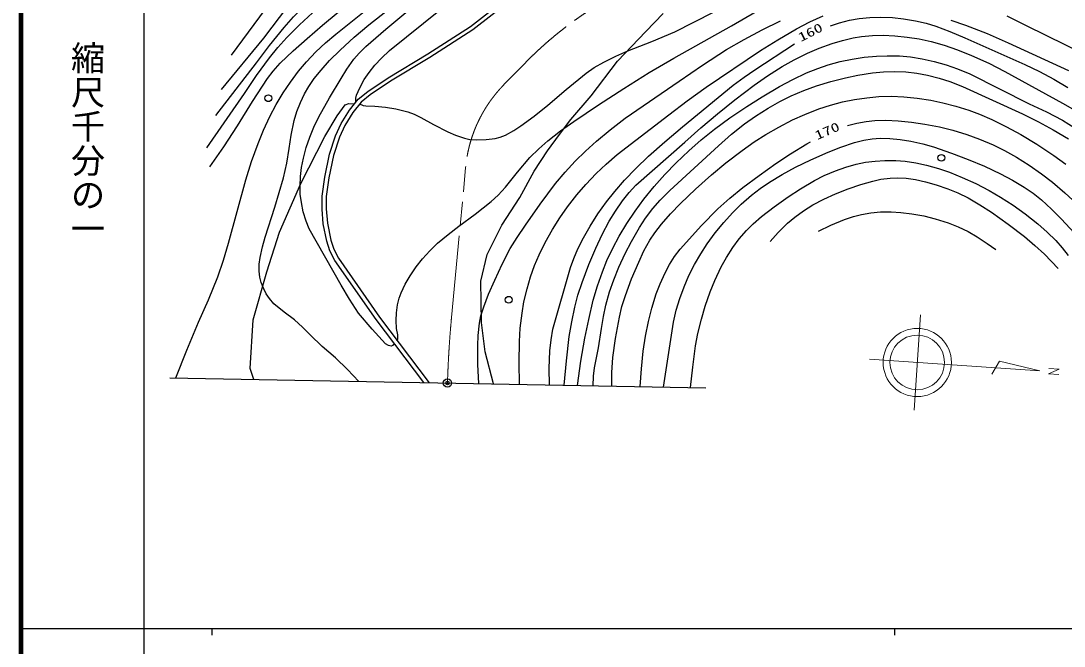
# Model space of a CAD drawing. Units: millimetres, scale not verified. Extents: x 40000 to 680000, y 20000 to 380000.
# Drawn here: x 40000 to 192841, y 202409 to 293929 of the extents above; entities that cross this region are included whole.
import ezdxf
from ezdxf.enums import TextEntityAlignment as Align

# ---------------------------------------------------------------- set-up
doc = ezdxf.new("R2010")
doc.units = ezdxf.units.MM
doc.header["$LTSCALE"] = 1000
doc.header["$PDMODE"] = 32
doc.header["$PDSIZE"] = 500
doc.linetypes.add('CHAIN', pattern=[18.5, 12, -1.5, 3.5, -1.5])
for name, color, linetype, lineweight in [('M-BGD', 7, 'Continuous', 25), ('M-BGD-HTXT', 7, 'Continuous', 13), ('M-BMK', 2, 'CHAIN', 13), ('M-BMK-SRVR', 3, 'Continuous', 25), ('M-TTL', 2, 'Continuous', 140), ('M-TTL-BAND', 7, 'Continuous', 25)]:
    doc.layers.add(name, color=color, linetype=linetype, lineweight=lineweight)
doc.layers.add('M-OTRS', color=6, linetype='Continuous')
doc.styles.add('@ＭＳ ゴシック', font='')
doc.styles.add('ＭＳ ゴシック', font='')
doc.styles.get('@ＭＳ ゴシック').set_extended_font_data('@MS Gothic')
doc.styles.get('ＭＳ ゴシック').set_extended_font_data('MS Gothic')

msp = doc.modelspace()

# ---------------------------------------------------------------- linework, layer by layer
at = {"layer": 'M-BGD'}
for p, q in [((105849, 293086), (114644, 299969)), ((115031, 299511), (106196, 292596)), ((131555, 292393), (134119, 295011)), ((99611, 289102), (105849, 293086)), ((106196, 292596), (99928, 288593)), ((127394, 288010), (131555, 292393)), ((93826, 285597), (99611, 289102)), ((99928, 288593), (94147, 285091)), ((123572, 282946), (127394, 288010)), ((90835, 283608), (93826, 285597)), ((94147, 285091), (91189, 283123)), ((89407, 282472), (90835, 283608)), ((91189, 283123), (89833, 282044)), ((120593, 279503), (123572, 282946)), ((86362, 280034), (87513, 281636)), ((87513, 281636), (88057, 281848)), ((88057, 281848), (88813, 281787)), ((88124, 280875), (89407, 282472)), ((89833, 282044), (88614, 280529)), ((84524, 276983), (86362, 280034)), ((86913, 278916), (88124, 280875)), ((88614, 280529), (87444, 278635)), ((86113, 277126), (86913, 278916)), ((87444, 278635), (86674, 276911)), ((118929, 277274), (120593, 279503)), ((81035, 270113), (84524, 276983)), ((85236, 274401), (86113, 277126)), ((86674, 276911), (85816, 274245)), ((117150, 274893), (118929, 277274)), ((84508, 271062), (85236, 274401)), ((85816, 274245), (85100, 270960)), ((115220, 271945), (117150, 274893)), ((84144, 268256), (84508, 271062)), ((85100, 270960), (84743, 268214)), ((113101, 268090), (115220, 271945)), ((77886, 263025), (81035, 270113)), ((84124, 266386), (84144, 268256)), ((84743, 268214), (84724, 266409)), ((110470, 264021), (113101, 268090)), ((84308, 264234), (84124, 266386)), ((84724, 266409), (84903, 264318)), ((76047, 257172), (77886, 263025)), ((84818, 261663), (84308, 264234)), ((84903, 264318), (85399, 261815)), ((108326, 259739), (110470, 264021)), ((85282, 260253), (84818, 261663)), ((85399, 261815), (85835, 260490)), ((86021, 258875), (85282, 260253)), ((85835, 260490), (86533, 259188)), ((92039, 250197), (86021, 258875)), ((86533, 259188), (92524, 250550)), ((107363, 255826), (108326, 259739)), ((74050, 250158), (76047, 257172)), ((107507, 249771), (107363, 255826)), ((73602, 243070), (74050, 250158)), ((99055, 240986), (92039, 250197)), ((92524, 250550), (99820, 240972)), ((108022, 245488), (107507, 249771)), ((109228, 240795), (108022, 245488)), ((74118, 241454), (73602, 243070)), ((61832, 241684), (140353, 240211))]:
    msp.add_line(p, q, dxfattribs=at)
for points in [[(68587, 280067), (74498, 287805), (76438, 290337), (78578, 292957), (79965, 294507), (81637, 296209), (83970, 298379), (86373, 300477), (93728, 306637), (101186, 312748), (108718, 318843), (112269, 321733), (115682, 324644), (117281, 326144), (118699, 327609), (119748, 328825), (120714, 330101), (121470, 331271), (122069, 332374), (122706, 333829), (123324, 335515), (123432, 335822)], [(69406, 283888), (75601, 291418), (81408, 299122), (82600, 300550), (84083, 302154), (85791, 303823), (87719, 305556), (95155, 311697), (102758, 317550), (105101, 319402), (107528, 321462), (109200, 323012), (110876, 324717), (112341, 326351), (113853, 328206), (115156, 329970), (116401, 331827), (118645, 335506)], [(70870, 288928), (76665, 296763), (79371, 300360), (82338, 304124), (83891, 305941), (85649, 307834), (87159, 309310), (88795, 310759), (90966, 312508), (93190, 314166), (101040, 319952), (102778, 321385), (104704, 323121), (106120, 324526), (107597, 326144), (108783, 327588), (110083, 329346), (113001, 333781)], [(67696, 272554), (69736, 275499), (71729, 278561), (73920, 282121), (76113, 285477), (76965, 286576), (78011, 287739), (79888, 289522), (81942, 291332), (84192, 293302), (86498, 295190), (89395, 297254), (92323, 299466), (94706, 301454), (97162, 303356), (99110, 304740), (100958, 306186), (108162, 312469)], [(62727, 241667), (64317, 245746), (66018, 249820), (67465, 253100), (68839, 256466), (69679, 258907), (70421, 261384), (72966, 270684), (73805, 273340), (74745, 275966), (75556, 277938), (76488, 279923), (77424, 281684), (78448, 283395), (79497, 284961), (80695, 286559), (81849, 287935), (83213, 289388), (84622, 290717), (86140, 292004), (93700, 298075)], [(89520, 241165), (87875, 242900), (86116, 244595), (84160, 246289), (82393, 247968), (81272, 249101), (80084, 250159), (78550, 251276), (77066, 252514), (76426, 253278), (75961, 253979), (75583, 254690), (75218, 255624), (75025, 256396), (74920, 257307), (74931, 258299), (75048, 259293), (75390, 260876), (75797, 262290), (77205, 266640), (78496, 270977), (78956, 273118), (79307, 275235), (79612, 277203), (80053, 279347), (80452, 280685), (80956, 281989), (81562, 283248), (82188, 284324), (82976, 285473), (83971, 286723), (85230, 288116), (86788, 289666), (88846, 291542), (90988, 293354), (98643, 299396)], [(89588, 281781), (90140, 281551), (90537, 281482), (91856, 281458), (93439, 281305), (94953, 281047), (96704, 280629), (97637, 280285), (98597, 279804), (100429, 278764), (102558, 277685), (103668, 277201), (104991, 276749), (105776, 276579), (106763, 276500), (108164, 276558), (109473, 276723), (110241, 276911), (110991, 277209), (112211, 277892), (113252, 278590), (115195, 279991), (117223, 281586), (119869, 283881), (122797, 286270), (124006, 287085), (125382, 287884), (127170, 288770), (128919, 289525), (132444, 290904), (135786, 292320), (144334, 296670)], [(67221, 275351), (72749, 283279), (74534, 285925), (76403, 288501), (77652, 290041), (78983, 291515), (80813, 293345), (82717, 295106)], [(94806, 246651), (94493, 246394), (94233, 246330), (93835, 246425), (93413, 246673), (91454, 248813), (89463, 251169), (88162, 253172), (86929, 255268), (82225, 263505), (81786, 264619), (81378, 265957), (81090, 267327), (80942, 268547), (80896, 269743), (80955, 271138), (81121, 272478), (81393, 273849), (81810, 275391), (82328, 276903), (82932, 278382), (83650, 279871), (85207, 282645), (86922, 285489), (87763, 286850), (88790, 288312), (89562, 289200), (90557, 290175), (93458, 292709), (96671, 295378)], [(89083, 282023), (89067, 282621), (89153, 283053), (89636, 284131), (90310, 285348), (91010, 286378), (91881, 287467), (92833, 288489), (93998, 289574), (101477, 295611)], [(95133, 247093), (95226, 247387), (95212, 247978), (95055, 248900), (94981, 250089), (95011, 251193), (95159, 252382), (95402, 253350), (95692, 254129), (96313, 255379), (97052, 256624), (97936, 257951), (98831, 259113), (99907, 260289), (101060, 261391), (102586, 262675), (104159, 263867), (106563, 265634), (108899, 267478), (109929, 268420), (111021, 269576), (112751, 271804), (114573, 273946), (115860, 275196), (117217, 276371), (119069, 277828), (120987, 279209), (124619, 281653), (128342, 284037), (132060, 286350), (135666, 288471), (144113, 293228), (147735, 295319)], [(107089, 240835), (106962, 243618), (106936, 246405), (106995, 247876), (107188, 249660), (107409, 250755), (107802, 252087), (108523, 253947), (109417, 255955), (110517, 258305), (111707, 260596), (112689, 262221), (113913, 264036), (116081, 267094), (118349, 270118), (119734, 271783), (121213, 273398), (122702, 274873), (124330, 276337), (126331, 277981), (128554, 279667), (136430, 285096), (139884, 287452), (143391, 289720), (145974, 291214), (148609, 292620), (151284, 293953)], [(113027, 240724), (112982, 243908), (113039, 246974), (113169, 248962), (113423, 251138), (113708, 252789), (114158, 254731), (114666, 256452), (115271, 258142), (115931, 259690), (116816, 261473), (117895, 263381), (118969, 265079), (120105, 266715), (121438, 268451), (122776, 270003), (124289, 271589), (125731, 272960), (127349, 274352), (134946, 280188), (137634, 282240), (140391, 284217), (148382, 289580), (150911, 291169), (153624, 292753), (155564, 293766), (157556, 294682)], [(158607, 293219), (159936, 293653), (161420, 294025), (162794, 294262), (164383, 294421), (165981, 294470), (167698, 294407), (169289, 294248), (171060, 293955), (172609, 293592), (174026, 293160), (176078, 292396), (178277, 291460), (187079, 287555), (189237, 286532), (191335, 285416), (193381, 284184)], [(176263, 294057), (178399, 293320), (181546, 292074), (184653, 290738), (193464, 286680)], [(184434, 294681), (187294, 293277), (195906, 289003)], [(117433, 240641), (117415, 243054), (117508, 245648), (117671, 247226), (117945, 248783), (120532, 257834), (120988, 259146), (121592, 260564), (122404, 262162), (123404, 263889), (124545, 265670), (125811, 267457), (126995, 268959), (128436, 270609), (130087, 272337), (131951, 274137), (134319, 276247), (136912, 278418), (144345, 284521), (145943, 285702), (147520, 286743), (153318, 290549)], [(119615, 240600), (119927, 244175), (120345, 247733), (120696, 249893), (121149, 252040), (121609, 253771), (122221, 255652), (123211, 258259), (124237, 260674), (125172, 262655), (126201, 264588), (127108, 266087), (128126, 267570), (129117, 268818), (130078, 269858), (137279, 276154), (139639, 278287), (142064, 280337), (144588, 282374), (147444, 284540), (149402, 285908), (151549, 287271), (153286, 288236), (155253, 289205), (156965, 289940), (158845, 290625), (160376, 291079), (161930, 291435), (163164, 291639), (164750, 291783), (166343, 291818), (168035, 291750), (169824, 291570), (171598, 291288), (173352, 290909), (175272, 290378), (177232, 289700), (179264, 288882), (181799, 287722), (184144, 286539), (192584, 281882), (196561, 279616)], [(121566, 240564), (122057, 244112), (122625, 247493), (123184, 250224), (123867, 253026), (124479, 255130), (125193, 257201), (125862, 258845), (126712, 260646), (127654, 262403), (128786, 264285), (129973, 266062), (131276, 267825), (132779, 269681), (134323, 271426), (135990, 273140), (137868, 274922), (139664, 276498), (141628, 278082), (143874, 279723), (146346, 281398), (148581, 282820), (151164, 284336), (153100, 285366), (155080, 286302), (156739, 286978), (158287, 287501), (160015, 287973), (161771, 288346), (163543, 288617), (165336, 288780), (166934, 288836), (168730, 288792), (170319, 288654), (172063, 288388), (173818, 288001), (175544, 287508), (177239, 286920), (179032, 286182), (187711, 281769), (190243, 280599), (192587, 279391), (194440, 278235)], [(123866, 240521), (123892, 241915), (124015, 243145), (124603, 246075), (125060, 248912), (125342, 250680), (125708, 252332), (126255, 254247), (126867, 256025), (127614, 257868), (128536, 259855), (129455, 261629), (130655, 263704), (131527, 265038), (132596, 266469), (133680, 267700), (135080, 269110), (142181, 275661), (144124, 277363), (145990, 278854), (147619, 279996), (149474, 281163), (151214, 282136), (152861, 282939), (154693, 283715), (156563, 284400), (158660, 285054), (160791, 285614), (162608, 286001), (164775, 286344), (166360, 286493), (168057, 286536), (169653, 286457), (171241, 286273), (172814, 285989), (174557, 285555), (176089, 285061), (177945, 284344), (186741, 280305), (189065, 279175), (191254, 277995), (193487, 276687)], [(126575, 240470), (126585, 242464), (126705, 244648), (127117, 247433), (127696, 250567), (128062, 252115), (128560, 253730), (129475, 256152), (130518, 258624), (131282, 260249), (132143, 261816), (132864, 262909), (133833, 264169), (135151, 265666), (136653, 267211), (138820, 269273), (141196, 271389), (143292, 273130), (145656, 274953), (147442, 276220), (149124, 277291), (151020, 278385), (153040, 279428), (154855, 280247), (156896, 281043), (158601, 281603), (160375, 282070), (162135, 282429), (163913, 282688), (165702, 282845), (167551, 282893), (169343, 282821), (171325, 282627), (173295, 282324), (175066, 281953), (176995, 281453), (178894, 280856), (180419, 280288), (182243, 279492), (184382, 278429), (186477, 277274), (188819, 275871), (191327, 274238), (193111, 272970)], [(161116, 278607), (162469, 278956), (163840, 279205), (165127, 279332), (166719, 279372), (168515, 279299), (170467, 279112), (172443, 278829), (174594, 278413), (176526, 277937), (178572, 277315), (180443, 276628), (182457, 275770), (184110, 274957), (185850, 273984), (187706, 272819), (189503, 271565), (191127, 270318), (192955, 268777), (194710, 267153), (196389, 265453), (198084, 263584), (199874, 261451), (204701, 255140)], [(134161, 240327), (135610, 249852), (136027, 251595), (136542, 253313), (137154, 255000), (137882, 256681), (138696, 258278), (139599, 259828), (140553, 261290), (141734, 262894), (142996, 264433), (144265, 265825), (145544, 267086), (147037, 268406), (148288, 269389), (149674, 270340), (151550, 271466), (153483, 272505), (155709, 273597), (158256, 274722), (160110, 275446), (162136, 276118), (163487, 276463), (164713, 276666), (165905, 276748), (167302, 276727), (168819, 276586), (170393, 276329), (172139, 275932), (173710, 275476), (176348, 274581), (178796, 273643), (181182, 272646), (183511, 271557), (185276, 270623), (186986, 269598), (188297, 268696), (189518, 267728), (190989, 266388), (192394, 264972), (194346, 262871)], [(130752, 240391), (130903, 242975), (131162, 245594), (131500, 247758), (131945, 249904), (132446, 251867), (133094, 253960), (133655, 255451), (134371, 257033), (135034, 258265), (135782, 259442), (136579, 260490), (137501, 261533), (139667, 263908), (142096, 266413), (143883, 268000), (145756, 269530), (148140, 271321), (150586, 273031), (152757, 274475), (155132, 275930), (155682, 276245)], [(138114, 240253), (138420, 243228), (138850, 246382), (139180, 248151), (139691, 250280), (140257, 252191), (140988, 254260), (141668, 255931), (142601, 257915), (143367, 259312), (144284, 260742), (145243, 262018), (146287, 263223), (147284, 264226), (148481, 265274), (150372, 266733), (152393, 268157), (154222, 269360), (156275, 270578), (157670, 271283), (159326, 271988), (160835, 272517), (162375, 272944), (163744, 273227), (165176, 273417), (166571, 273504), (168169, 273492), (169563, 273387), (171130, 273159), (172688, 272820), (174413, 272333), (176067, 271770), (177919, 271026), (179910, 270116), (181855, 269111), (183523, 268141), (185356, 266944), (187134, 265665), (188987, 264200), (190346, 263021), (191632, 261769), (192560, 260733), (193444, 259587)], [(149760, 261631), (150957, 262968), (152315, 264321), (153383, 265214), (154681, 266142), (156046, 266980), (157639, 267826), (159342, 268613), (161187, 269353), (163072, 269996), (164815, 270485), (165985, 270740), (167363, 270929), (168482, 270965), (169674, 270893), (171060, 270695), (172547, 270375), (174089, 269948), (175786, 269366), (177256, 268760), (178788, 268004), (180514, 267011), (182186, 265931), (184623, 264196), (187035, 262348), (188564, 261073), (189946, 259793), (191949, 257675)], [(156844, 263145), (158647, 264017), (160662, 264875), (161978, 265316), (163142, 265607), (164519, 265837), (165914, 265961), (167516, 265981), (168930, 265899), (170512, 265706), (172275, 265371), (173934, 264950), (175839, 264344), (177325, 263760), (178763, 263078), (180083, 262327), (181580, 261343), (182854, 260445)]]:
    msp.add_lwpolyline(points, dxfattribs=at)
for centre in [(76255, 282606), (174859, 273882), (111472, 253107)]:
    msp.add_circle(centre, 498, dxfattribs=at)
at = {"layer": 'M-BGD-HTXT'}
for p, q in [((170854, 236947), (171791, 250906)), ((189270, 242722), (164343, 244395)), ((183355, 244121), (182224, 242193)), ((189270, 242722), (183355, 244121)), ((190597, 243070), (192136, 242966)), ((192136, 242966), (190539, 242271)), ((190539, 242271), (192084, 242176))]:
    msp.add_line(p, q, dxfattribs=at)
for radius in [4997, 3997]:
    msp.add_circle((171323, 243927), radius, dxfattribs=at)
at = {"layer": 'M-BMK'}
for p, q in [((113923, 287812), (110779, 284599)), ((103091, 250503), (105158, 272492))]:
    msp.add_line(p, q, dxfattribs=at)
for centre, radius, start, end in [((153200, 249363), 54964, 108.03184, 135.61033), ((125056, 270612), 19987, 135.58787, 174.60145), ((252334, 236475), 149901, 174.63035, 178.3003)]:
    msp.add_arc(centre, radius, start, end, dxfattribs=at)
at = {"layer": 'M-BMK-SRVR'}
msp.add_circle((102499, 240921), 611, dxfattribs=at)
at = {"layer": 'M-OTRS'}
msp.add_point((102499, 240921), dxfattribs=at)
at = {"layer": 'M-TTL'}
msp.add_line((40000, 380000), (40000, 20000), dxfattribs=at)
at = {"layer": 'M-TTL-BAND'}
for p, q in [((58000, 370000), (58000, 20000)), ((40000, 205000), (579000, 205000)), ((68000, 205000), (68000, 204000)), ((168000, 205000), (168000, 204000))]:
    msp.add_line(p, q, dxfattribs=at)

# ---------------------------------------------------------------- texts
at = {"layer": 'M-BGD', "style": 'ＭＳ ゴシック', "width": 1.4}
for s, rotation, p in [('160', 26.866, (154451, 290473)), ('170', 23.666, (156810, 276102))]:
    msp.add_text(s, height=1320, rotation=rotation, dxfattribs=at).set_placement(p, align=Align.BOTTOM_LEFT)
at = {"layer": 'M-TTL-BAND', "style": '@ＭＳ ゴシック'}
msp.add_text('縮尺千分の一', height=3666, rotation=270, dxfattribs=at).set_placement((49777, 261030), align=Align.MIDDLE_RIGHT)

doc.saveas('drawing.dxf')
